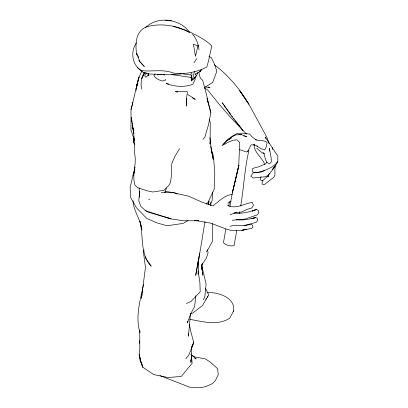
<?xml version="1.0" encoding="UTF-8"?>
<svg xmlns="http://www.w3.org/2000/svg" width="408" height="408" viewBox="0 0 408 408"><rect width="100%" height="100%" fill="white"/><g stroke="black" fill="none" stroke-linecap="round" stroke-linejoin="round"><path stroke-width="0.61" d="M189.807 319.347C203.011 321.586 217.296 326.028 229.617 318.296L233.708 310.896C235.243 296.922 217.77 292.337 207.045 292.327M212.415 192.132L212.175 200.522L209.829 204.536M131.055 109.548L132.804 102.576L131.055 109.548L130.963 130.157L134.462 140.255L133.498 136.644L133.712 142.744L134.538 144.274M239.419 149.598L238.716 165.806L232.361 192.938L238.955 165.199L232.443 192.28L229.872 206.586M139.735 330.046L139.801 349.274L139.169 354.71L139.99 360.045L142.836 367.236L153.816 374.631L168.121 377.538L181.259 376.431L192.163 363.273L191.163 354.011M212.471 223.523L212.441 241.256L208.049 249.466L206.198 251.971M139.74 191.255L139.653 197.166L139.113 187.68M202.103 269.719L202.123 268.5M198.569 257.774L198.186 274.079L198.089 272.926M188.516 333.152L188.435 336.238L190.511 313.41M202.133 269.698L202.327 263.558M269.494 150.674L269.591 148.369L269.647 150.914M186.599 105.861L186.481 98.624L186.599 105.861L186.262 106.019L186.589 105.269M136.048 90.51C136.802 83.717 138.526 76.862 142.096 70.967M139.735 340.716L139.592 343.189L139.781 341.95M143.953 249.859L143.692 254.072L145.462 267.475L141.423 298.294L142.162 293.954M198.109 263.354L198.314 260.875M195.743 295.831L194.626 306.556L190.776 313.696L187.405 323.003L187.67 321.239M275.318 165.209L274.865 169.376L274.936 175.134L273.88 177.24L264.547 184.457L262.018 184.176L262.313 181.218L265.322 178.138L268.734 175.715L267.908 176.562L269.331 173.512M136.91 53.168L136.711 54.932C135.206 44.773 135.155 31.651 146.237 26.908C160.614 22.766 176.557 25.332 189.593 32.4L184.645 29.952L178.939 28.203M210.783 205.754L211.033 202.23M198.069 265.231L199.471 253.506M137.103 85.364L137.414 82.901L132.585 103.392M139.658 191.276L138.776 200.726L140.775 206.28L145.615 210.763L148.665 212.303L171.008 218.897L184.039 220.81L198.574 220.764M186.461 99.047L187.44 91.718L175.374 91.698L177.786 92.009M197.957 261.543L195.713 275.359C199.328 257.499 201.909 239.516 205.03 221.595M236.757 230.459L234.034 245.759C230.449 246.274 225.961 245.509 223.457 242.709L225.848 228.975M239.481 213.568L239.787 211.691M240.695 206.06C243.862 187.598 244.565 168.815 248.895 150.557M142.372 292.709L142.581 291.47M143.468 284.636C140.286 300.237 135.099 316.659 139.959 332.464L139.934 331.225M206.989 98.41L210.849 112.409L208.549 124.613L204.841 137.21L202.944 139.383M208.335 204.75L209.069 201.006L208.274 203.414M194.585 71.176C193.56 74.149 193.321 78.693 191.352 80.733L191.123 76.449M137.287 83.854L136.134 88.74L139.006 77.005L137.43 83.242M228.577 206.127L229.663 201.562M135.043 167.05L130.147 187.236L130.535 197.283L136.374 207.682L146.666 218.351L156.682 222.809L167.117 225.767L183.253 223.385L188.052 220.458M134.783 169.381L133.115 175.986L134.91 169.692M191.133 75.664L191.551 75.725L191.087 75.837M191.352 80.733L191.816 80.621M191.576 76.24L192.066 74.419M254.628 144.391L254.148 146.084C255.102 153.556 262.517 157.82 264.802 164.745M164.965 192.734L166.337 188.022M201.97 264.078L201.598 265.21L201.929 269.642M196.687 75.286L194.591 78.504L191.061 80.917L195.024 77.178L196.88 74.873L197.625 73.715L197.61 72.507M264.741 170.33L261.773 171.946L253.093 172.895L250.803 176.215L253.348 177.97L266.041 176.639C270.366 174.073 272.901 169.141 275.482 164.97M144.085 72.481C141.622 77.52 140.051 83.732 141.913 89.143M203.403 299.773L204.811 296.861L206.101 284.055L202.144 267.281M260.993 176.69L260.34 178.041L260.579 180.188L262.859 180.428M191.556 346.989L193.744 342.496L190.658 330.995L189.394 324.421M239.766 149.716L246.585 152.021L247.799 151.307L251.195 144.779L254.495 144.998L253.705 144.661L257.749 146.406L256.948 145.988L260.758 148.568L264.715 149.904L266.317 146.701L267.067 142.657L266.215 141.816C262.808 139.847 258.983 141.188 255.479 139.674L256.27 140.01L252.011 136.802L249.757 134.125L242.75 133.166L237.15 133.493L232.784 135.849L228.067 139.403L223.472 144.218M144.937 72.354L141.663 78.596L145.105 72.211M146.411 72.859C142.499 77.081 147.12 79.519 148.344 73.557M247.799 151.307L248.309 150.358M233.218 311.788L233.708 310.896M179.607 148.583L174.787 156.55L171.829 163.593L171.355 176.384L170.381 182.662L168.795 185.411L163.929 190.296L152.832 192L147.303 190.847L137.751 187.792L134.977 185.089C131.549 174.604 137.266 163.547 134.416 152.801C135.175 140.78 133.054 129.107 131.254 117.295L131.968 121.671M191.602 72.945L190.332 74.98L182.804 73.853M136.405 42.906C130.274 51.622 131.911 64.989 141.459 70.615C152.062 71.879 163.052 68.911 173.39 73.052C184.681 74.725 196.62 72.129 206.785 67.152L208.493 61.062L211.788 45.982C205.331 39.194 196.258 35.486 188.144 31.023M193.943 62.766L196.982 58.405M205.729 299.309L206.453 298.279M207.182 297.243L207.907 296.213M274.834 166.464L272.355 169.687L275.165 166.097L277.772 161.874L277.853 156.106L265.149 137.017L265.96 138.71M145.539 27.703C156.682 16.029 178.526 18.447 188.44 30.901M185.813 358.77L188.919 354.929L193.744 342.496L191.837 347.489L190.944 362.503L190.73 359.973M266.944 162.098L265.445 163.934L258.341 166.918L253.745 168.076L252.195 169.004L252.751 171.875L255.653 172.824C263.859 171.212 272.095 168.331 277.772 161.874L276.67 162.374M201.572 69.641L199.838 71.645L195.085 74.501L195.84 73.69M206.423 204.143L208.065 202.297L214.19 189.271L214.781 174.578L214.333 167.234L213.491 156.182L211.201 148.986M200.45 70.977L199.838 71.645L201.21 70.217M239.369 134.359L238.904 134.813L241.286 134.579L246.748 136.665L243.734 135.951M155.254 73.853L153.791 75.755C155.769 78.52 158.972 79.988 162.119 81.024L165.072 80.407L165.617 79.703L165.072 79.866M229.576 138.858L226.598 140.816L222.003 145.631L229.163 141.8L233.157 140.189L236.89 139.822L239.807 142.54M204.179 87.73L212.711 82.421L216.74 71.604L215.47 66.499L211.482 57.839L208.901 56.432M227.827 203.209L231.04 201.241M231.412 138.098L226.598 140.816L231.321 137.261L235.681 134.91L241.286 134.579L240.144 134.854M252.44 211.079L256.448 209.416L258.3 210.431L258.861 212.553L257.448 214.802L244.713 219.152L232.121 220.249M186.344 303.506L191.051 301.451L200.185 291.812L199.905 282.565L198.084 270.795M230.168 214.756L236.375 212.344M158.386 74.383L157.33 74.832L161.364 74.241M252.491 211.069L256.448 209.416C249.385 212.186 241.607 213.899 234.003 213.088M148.685 199.502L149.889 199.119M230.071 226.374L232.086 225.741L244.122 225.491L256.158 222.375L257.846 220.458L257.397 218.244L255.658 217.581L251.175 218.708L255.658 217.581C249.339 219.147 242.663 220.595 236.15 219.693M236.436 212.318L234.829 212.803L241.541 212.012L246.83 209.447L251.889 207.917L253.445 205.331L252.343 202.49C244.346 203.317 235.35 209.926 227.353 205.091M245.672 225.461L250.996 224.324L252.649 225.242L252.899 227.113L251.756 228.378L241.893 230.255L246.636 229.194L242.449 230.331L230.744 230.28L225.986 228.985L210.88 223.186L194.244 220.233L198.589 220.697M232.366 194.499C224.232 194.983 219.04 201.644 212.741 205.933L201.445 201.945L188.828 196.243L171.86 192.357L161.252 192.601M190.102 313.691L192.51 313.222L202.475 305.572L208.738 294.897L205.464 288.303M181.713 73.833L169.804 74.802L149.323 73.976L143.183 72.41L137.419 67.616M243.994 225.292L246.417 225.41M171.447 20.89L165.439 20.4M205.265 87.032L210.013 87.404L208.167 87.072M263.996 153.122L262.14 152.893L256.744 148.216M171.243 74.486L190.735 77.403M164.74 191.209L174.609 192.856L177.404 194.126M168.713 83.997L166.311 83.574C174.66 86.776 184.36 87.475 192.846 84.313L195.182 79.3L194.912 77.484M179.138 27.953L173.446 26.454M145.615 210.763L171.008 218.897L165.362 217.087M159.982 375.64L189.781 387.238L200.889 387.6L205.912 386.57L212.502 383.581L215.572 380.205L218.224 374.763L217.643 368.699L209.952 361.814L205.132 358.805L195.748 357.173L191.75 355.378M214.379 64.78C228.327 75.307 239.996 89.087 248.834 104.198L239.562 90.479L248.656 103.8L266.781 137.114L269.107 143.56M162.894 74.358L164.337 75.016L163.424 74.506M192.51 97.884L195.274 99.389L187.859 94.554M204.372 87.909L207.442 89.755L219.708 104.933L230.387 117.234L246.575 134.171M194.621 357.974L196.207 358.989L190.959 354.572M263.012 152.913L264.338 153.801M192.505 34.303C195.728 37.414 197.39 41.825 198.395 46.094M140.459 62.256L144.335 66.514L140.332 62.307L138.169 57.686L137.674 55.376L138.603 57.671M233.595 118.289L234.35 119.269M235.477 120.743L242.995 130.545L232.835 117.876L222.233 102.78L230.642 114.311M139.898 61.965L138.873 60.379M231.739 115.816L232.468 116.821M272.875 149.45L272.126 147.757L272.595 148.935M148.033 73.746L148.946 75.939L148.492 74.256M263.818 153.071L265.588 159.752L266.847 162.272L268.326 163.292L270.035 163.486L271.356 161.716L271.167 158.095L269.581 149.211L269.637 150.996M133.207 128.663L132.325 125.674L133.916 133.544L132.993 127.918M140.566 359.484L139.169 354.71L141.153 362.936L142.836 367.236L141.265 361.87M207.101 98.838L210.849 112.409M198.89 72.44L200.287 78.112L202.715 80.407L206.621 95.069L208.554 104.117M209.554 119.641L210.263 122.691L210.1 144.095L209.941 142.214M202.21 272.161L202.888 275.237L201.598 265.21L206.361 258.177L208.065 252.746L207.453 249.711M140.056 221.468L141.887 229.913C140.821 219.55 133.411 211.206 133.084 200.818M198.094 45.12L199.038 49.659M211.196 149.609L213.211 159.299L210.717 146.39M139.929 221.411C143.749 236.298 139.73 254.184 151.225 266.22L145.875 258.667L145.697 256.816M132.172 122.92L132.381 124.17M209.921 137.537L211.451 150.169M191.551 75.725L191.77 80.799M133.498 136.644L133.712 142.744M239.471 142.861L239.629 149.889M137.379 54.157L137.379 55.401M197.936 46.017L195.437 56.319L193.417 44.095L197.936 46.017"/></g></svg>
